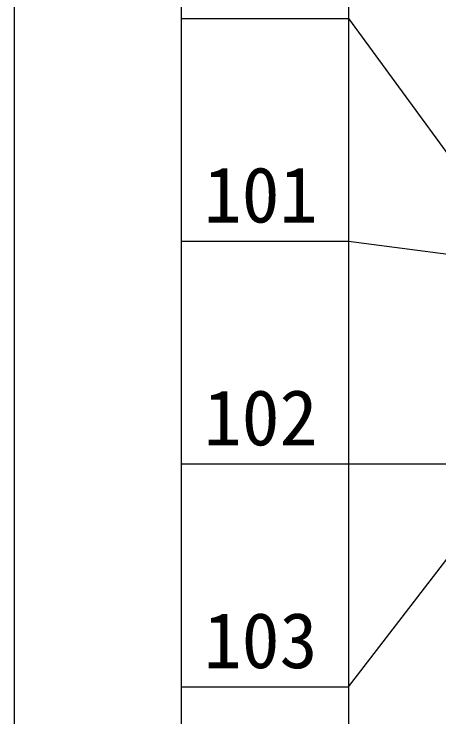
# Model space of a CAD drawing. Header units: inches. Extents: x -27 to 109, y -724 to 26.
# Drawn here: x 14.68 to 17.73, y -588.66 to -583.61 of the extents above; entities that cross this region are included whole.
import ezdxf

# ---------------------------------------------------------------- set-up
doc = ezdxf.new("R2010")
doc.units = ezdxf.units.IN
doc.header["$MEASUREMENT"] = 0
doc.layers.get('0').update_dxf_attribs({"lineweight": 0})
doc.styles.add('宋体', font='')
doc.styles.get('宋体').set_extended_font_data('宋体')

msp = doc.modelspace()

# ---------------------------------------------------------------- linework, layer by layer
at = {"linetype": 'Continuous', "lineweight": 15}
for p, q in [((14.6817, 0.8962), (14.6817, -693.5538)), ((15.8817, 0.8962), (15.8817, -693.5538)), ((17.0817, 0.8962), (17.0817, -693.5538)), ((15.8817, -583.6438), (17.0817, -583.6438)), ((17.0817, -583.6438), (18.0817, -585.0137)), ((15.8817, -585.2438), (17.0817, -585.2438)), ((17.0817, -585.2438), (18.0817, -585.3737)), ((15.8817, -586.8438), (17.0817, -586.8438)), ((17.0817, -586.8438), (18.0817, -586.8438)), ((17.0817, -588.4438), (18.0817, -587.1437)), ((15.8817, -588.4438), (17.0817, -588.4438))]:
    msp.add_line(p, q, dxfattribs=at)

# ---------------------------------------------------------------- texts
at = {"style": '宋体'}
for s, p in [('101', (16.0429, -585.1104)), ('102', (16.0429, -586.7104)), ('103', (16.0429, -588.3104))]:
    msp.add_text(s, height=0.4, dxfattribs=at).set_placement(p)

doc.saveas('drawing.dxf')
